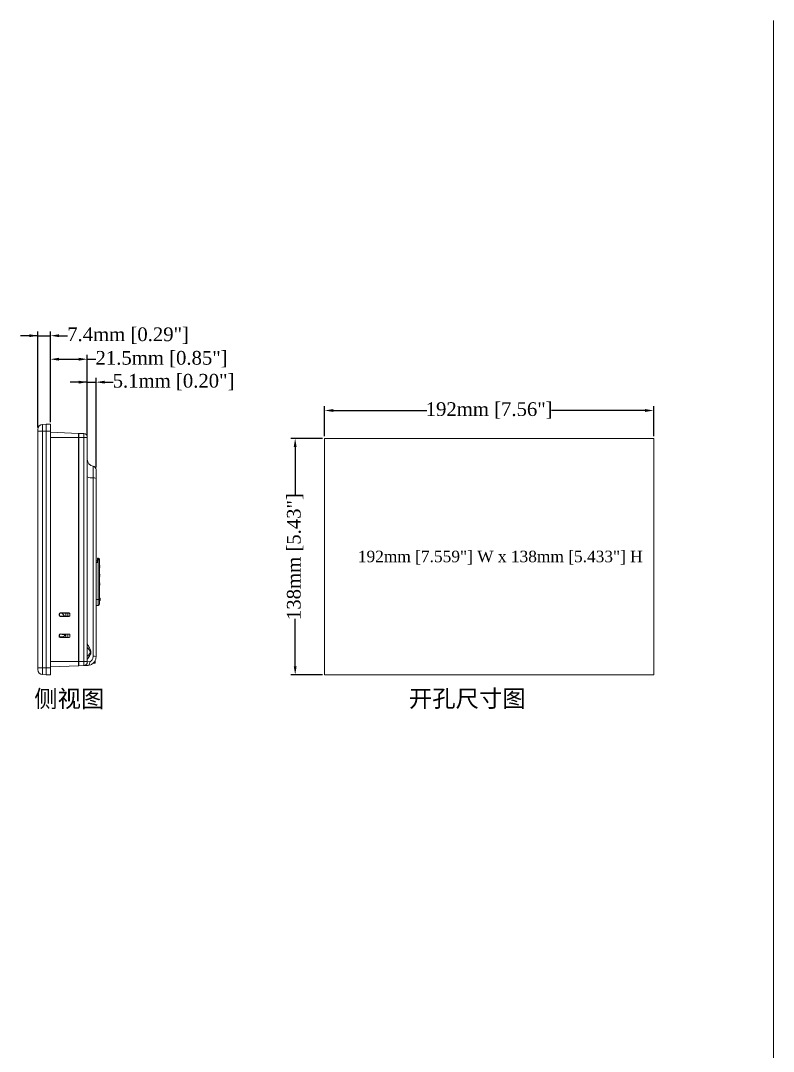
# Model space of a CAD drawing. Header units: millimetres. Extents: x 76 to 1788, y -159 to 878.
# Drawn here: x 1349 to 1788, y 276 to 878 of the extents above; entities that cross this region are included whole.
import ezdxf

# ---------------------------------------------------------------- set-up
doc = ezdxf.new("R2010")
doc.units = ezdxf.units.MM
doc.header["$LTSCALE"] = 2
doc.layers.add('DIM', color=7, linetype='Continuous')
doc.styles.get("Standard").update_dxf_attribs({"font": 'TIMES.TTF'})
doc.dimstyles.new('ISO-25', dxfattribs={"dimscale": 2, "dimtxt": 4, "dimasz": 2.5, "dimexe": 1.25, "dimexo": 0.625, "dimtad": 0, "dimdsep": 46, "dimtxsty": 'Standard', "dimcen": 2.5, "dimadec": 0, "dimazin": 0, "dimtfac": 1, "dimtmove": 0, "dimatfit": 3, "dimfxl": 0, "dimarcsym": 0})

# ---------------------------------------------------------------- blocks, each defined once
blk = doc.blocks.new('*D114')
at = {"layer": 'Defpoints', "color": 0}
for p in [(1392.61, 666.61), (1387.51, 634.28), (1392.61, 615.59)]:
    blk.add_point(p, dxfattribs=at)
at = {"layer": 'DIM', "color": 0, "lineweight": -2}
for p, q in [((1387.51, 635.53), (1387.51, 669.11)), ((1392.61, 616.84), (1392.61, 669.11)), ((1387.51, 666.61), (1377.51, 666.61)), ((1387.51, 666.61), (1392.61, 666.61)), ((1397.61, 666.61), (1402.61, 666.61))]:
    blk.add_line(p, q, dxfattribs=at)
at = {"layer": 'DIM', "color": 0}
for points in [[(1382.51, 665.78), (1382.51, 667.44), (1387.51, 666.61)], [(1397.61, 667.44), (1397.61, 665.78), (1392.61, 666.61)]]:
    blk.add_solid(points, dxfattribs=at)
at = {"layer": 'DIM', "color": 0, "lineweight": 0, "insert": (1437.85, 666.61), "char_height": 8, "attachment_point": 5}
blk.add_mtext('5.1mm [0.20"]', dxfattribs=at)
blk = doc.blocks.new('*D113')
at = {"layer": 'Defpoints', "color": 0}
for p in [(1387.51, 680), (1366.01, 642.08), (1387.51, 634.28)]:
    blk.add_point(p, dxfattribs=at)
at = {"layer": 'DIM', "color": 0, "lineweight": -2}
for p, q in [((1366.01, 643.33), (1366.01, 682.5)), ((1371.01, 680), (1382.51, 680)), ((1387.51, 635.53), (1387.51, 682.5)), ((1387.51, 680), (1392.51, 680))]:
    blk.add_line(p, q, dxfattribs=at)
at = {"layer": 'DIM', "color": 0}
for points in [[(1371.01, 680.83), (1371.01, 679.17), (1366.01, 680)], [(1382.51, 679.17), (1382.51, 680.83), (1387.51, 680)]]:
    blk.add_solid(points, dxfattribs=at)
at = {"layer": 'DIM', "color": 0, "lineweight": 0, "insert": (1430.86, 680), "char_height": 8, "attachment_point": 5}
blk.add_mtext('21.5mm [0.85"]', dxfattribs=at)
blk = doc.blocks.new('*D112')
at = {"layer": 'Defpoints', "color": 0}
for p in [(1366.01, 693.73), (1358.61, 638.96), (1366.01, 642.08)]:
    blk.add_point(p, dxfattribs=at)
at = {"layer": 'DIM', "color": 0, "lineweight": -2}
for p, q in [((1358.61, 693.73), (1348.61, 693.73)), ((1358.61, 640.21), (1358.61, 696.23)), ((1358.61, 693.73), (1366.01, 693.73)), ((1366.01, 643.33), (1366.01, 696.23)), ((1371.01, 693.73), (1376.01, 693.73))]:
    blk.add_line(p, q, dxfattribs=at)
at = {"layer": 'DIM', "color": 0}
for points in [[(1353.61, 692.89), (1353.61, 694.56), (1358.61, 693.73)], [(1371.01, 694.56), (1371.01, 692.89), (1366.01, 693.73)]]:
    blk.add_solid(points, dxfattribs=at)
at = {"layer": 'DIM', "color": 0, "lineweight": 0, "insert": (1411.31, 693.73), "char_height": 8, "attachment_point": 5}
blk.add_mtext('7.4mm [0.29"]', dxfattribs=at)
blk = doc.blocks.new('*D111')
at = {"layer": 'Defpoints', "color": 0}
for p in [(1718.01, 650.06), (1526.01, 633.78), (1718.01, 633.78)]:
    blk.add_point(p, dxfattribs=at)
at = {"layer": 'DIM', "color": 0, "lineweight": -2}
for p, q in [((1526.01, 635.03), (1526.01, 652.56)), ((1531.01, 650.06), (1585.71, 650.06)), ((1713.01, 650.06), (1658.32, 650.06)), ((1718.01, 635.03), (1718.01, 652.56))]:
    blk.add_line(p, q, dxfattribs=at)
at = {"layer": 'DIM', "color": 0}
for points in [[(1531.01, 650.89), (1531.01, 649.23), (1526.01, 650.06)], [(1713.01, 649.23), (1713.01, 650.89), (1718.01, 650.06)]]:
    blk.add_solid(points, dxfattribs=at)
at = {"layer": 'DIM', "color": 0, "lineweight": 0, "insert": (1622.01, 650.06), "char_height": 8, "attachment_point": 5}
blk.add_mtext('192mm [7.56"]', dxfattribs=at)
blk = doc.blocks.new('*D110')
at = {"layer": 'Defpoints', "color": 0}
for p in [(1526.01, 633.78), (1508.82, 495.78), (1526.01, 495.78)]:
    blk.add_point(p, dxfattribs=at)
at = {"layer": 'DIM', "color": 0, "lineweight": -2}
for p, q in [((1524.76, 633.78), (1506.32, 633.78)), ((1508.82, 628.78), (1508.82, 601.08)), ((1508.82, 500.78), (1508.82, 528.47)), ((1524.76, 495.78), (1506.32, 495.78))]:
    blk.add_line(p, q, dxfattribs=at)
at = {"layer": 'DIM', "color": 0}
for points in [[(1509.66, 628.78), (1507.99, 628.78), (1508.82, 633.78)], [(1507.99, 500.78), (1509.66, 500.78), (1508.82, 495.78)]]:
    blk.add_solid(points, dxfattribs=at)
at = {"layer": 'DIM', "color": 0, "lineweight": 0, "insert": (1508.82, 564.78), "char_height": 8, "attachment_point": 5, "rotation": 90}
blk.add_mtext('138mm [5.43"]', dxfattribs=at)

msp = doc.modelspace()

# ---------------------------------------------------------------- linework, layer by layer
at = {"lineweight": 0}
for p, q in [((1787.857, 877.633), (1787.857, -159.158)), ((1358.613, 637.965), (1358.613, 638.964)), ((1358.613, 637.965), (1361.456, 637.965)), ((1358.613, 499.893), (1358.613, 637.965)), ((1361.456, 641.96), (1363.613, 642.073)), ((1363.613, 638.078), (1361.456, 637.965)), ((1361.456, 637.965), (1361.456, 499.893)), ((1363.613, 638.078), (1363.613, 642.078)), ((1363.613, 642.078), (1366.013, 642.078)), ((1363.613, 499.778), (1363.613, 638.078)), ((1363.613, 638.078), (1366.013, 638.078)), ((1366.013, 642.078), (1366.013, 638.078)), ((1366.013, 638.078), (1366.013, 499.778)), ((1366.013, 637.343), (1382.313, 636.739)), ((1382.313, 634.279), (1366.013, 634.279)), ((1382.313, 636.739), (1382.313, 634.279)), ((1382.613, 636.428), (1382.313, 636.439)), ((1382.313, 634.279), (1382.313, 503.579)), ((1382.613, 634.279), (1382.313, 634.279)), ((1382.613, 636.728), (1385.583, 636.625)), ((1382.613, 636.728), (1382.613, 634.279)), ((1382.613, 634.279), (1382.613, 503.579)), ((1385.583, 634.279), (1382.613, 634.279)), ((1385.583, 634.279), (1385.583, 636.625)), ((1385.583, 503.579), (1385.583, 634.279)), ((1387.513, 634.279), (1385.583, 634.279)), ((1387.513, 634.626), (1387.513, 634.279)), ((1387.513, 634.279), (1387.513, 503.579)), ((1390.913, 506.616), (1390.913, 610.781)), ((1392.613, 610.473), (1392.613, 506.307)), ((1392.613, 562.329), (1393.513, 562.329)), ((1393.513, 561.329), (1392.613, 561.329)), ((1393.513, 563.829), (1393.813, 563.829)), ((1393.513, 562.829), (1393.813, 562.829)), ((1393.513, 561.329), (1393.513, 562.829)), ((1393.813, 563.829), (1393.813, 562.829)), ((1393.813, 539.829), (1393.813, 562.829)), ((1394.613, 562.829), (1393.813, 562.829)), ((1394.613, 539.829), (1394.613, 562.829)), ((1392.613, 539.829), (1393.813, 539.829)), ((1392.613, 536.329), (1393.813, 536.329)), ((1393.813, 539.829), (1394.613, 539.829)), ((1393.813, 536.329), (1393.813, 539.829)), ((1371.125, 531.417), (1371.125, 530.341)), ((1371.23, 531.313), (1371.125, 531.417)), ((1371.125, 530.341), (1371.23, 530.445)), ((1371.23, 530.445), (1371.23, 531.313)), ((1376.894, 531.91), (1371.626, 531.916)), ((1371.626, 531.916), (1371.729, 531.813)), ((1371.729, 529.945), (1371.626, 529.842)), ((1371.626, 529.842), (1376.894, 529.848)), ((1371.729, 531.813), (1376.8, 531.816)), ((1376.8, 529.942), (1371.729, 529.945)), ((1374.128, 529.944), (1372.89, 531.813)), ((1374.953, 531.815), (1374.953, 529.943)), ((1376.153, 531.815), (1376.153, 529.943)), ((1376.8, 531.816), (1376.894, 531.91)), ((1376.894, 529.848), (1376.8, 529.942)), ((1377.393, 531.409), (1377.3, 531.316)), ((1377.3, 531.316), (1377.3, 530.442)), ((1377.3, 530.442), (1377.393, 530.349)), ((1377.393, 530.349), (1377.393, 531.409)), ((1371.125, 519.117), (1371.125, 518.041)), ((1371.23, 519.013), (1371.125, 519.117)), ((1371.125, 518.041), (1371.23, 518.145)), ((1371.23, 518.145), (1371.23, 519.013)), ((1373.388, 518.019), (1371.272, 517.945)), ((1376.894, 519.61), (1371.626, 519.616)), ((1371.626, 519.616), (1371.729, 519.513)), ((1371.729, 517.645), (1371.626, 517.542)), ((1371.626, 517.542), (1376.894, 517.548)), ((1371.729, 519.513), (1376.8, 519.516)), ((1376.8, 517.642), (1371.729, 517.645)), ((1373.153, 519.329), (1373.153, 519.513)), ((1373.153, 519.329), (1374.953, 519.329)), ((1373.153, 517.645), (1373.153, 518.011)), ((1374.953, 518.462), (1374.184, 518.462)), ((1374.353, 519.329), (1374.353, 519.018)), ((1374.953, 519.515), (1374.953, 517.643)), ((1376.153, 519.515), (1376.153, 517.643)), ((1376.8, 519.516), (1376.894, 519.61)), ((1376.894, 517.548), (1376.8, 517.642)), ((1377.393, 519.109), (1377.3, 519.016)), ((1377.3, 519.016), (1377.3, 518.142)), ((1377.3, 518.142), (1377.393, 518.049)), ((1377.393, 518.049), (1377.393, 519.109)), ((1358.613, 499.893), (1361.456, 499.893)), ((1358.613, 498.894), (1358.613, 499.893)), ((1361.456, 499.893), (1363.613, 499.78)), ((1363.613, 499.778), (1366.013, 499.778)), ((1363.613, 495.778), (1363.613, 499.778)), ((1366.013, 503.579), (1382.313, 503.579)), ((1382.313, 501.119), (1366.013, 500.515)), ((1366.013, 499.778), (1366.013, 495.778)), ((1382.313, 503.579), (1382.313, 501.119)), ((1382.613, 503.579), (1382.313, 503.579)), ((1382.613, 501.43), (1382.313, 501.419)), ((1382.613, 503.579), (1382.613, 501.13)), ((1382.613, 503.579), (1385.583, 503.579)), ((1385.583, 501.234), (1382.613, 501.13)), ((1385.583, 501.234), (1385.583, 503.579)), ((1387.513, 503.579), (1385.583, 503.579)), ((1387.513, 503.579), (1387.513, 503.232)), ((1390.945, 502.579), (1392.188, 502.579)), ((1392.188, 504.29), (1392.188, 502.579)), ((1363.613, 495.785), (1361.456, 495.898)), ((1363.613, 495.778), (1366.013, 495.778))]:
    msp.add_line(p, q, dxfattribs=at)
msp.add_lwpolyline([(1526.013, 633.778), (1718.013, 633.778), (1718.013, 495.778), (1526.013, 495.778)], close=True, dxfattribs=at)
at = {"lineweight": 0, "flags": 128}
for points in [[(1394.548, 563.346), (1394.478, 563.473), (1394.379, 563.595)], [(1382.613, 501.13), (1382.595, 501.129), (1382.54, 501.127), (1382.452, 501.124), (1382.332, 501.12), (1382.313, 501.119)], [(1387.788, 501.311), (1387.028, 501.284), (1386.411, 501.262), (1385.956, 501.247), (1385.677, 501.237), (1385.583, 501.234)], [(1387.788, 501.311), (1388.051, 501.363), (1388.3, 501.5), (1388.523, 501.716), (1388.712, 502.001), (1388.858, 502.342), (1388.954, 502.726), (1388.996, 503.135), (1388.983, 503.551)]]:
    msp.add_lwpolyline(points, dxfattribs=at)
at = {"lineweight": 0}
for centre, radius, start, end in [((1361.613, 638.964), 3, 93, 180), ((1385.513, 634.626), 2, 0, 88), ((1391.513, 621.52), 4, 180, 261.373073), ((1390.613, 615.588), 2, 0, 81.373073), ((1390.178, 616.408), 5.674, 241.985071, 277.439501), ((1391.28, 607.968), 2.837, 61.9852, 97.439117), ((1393.813, 563.029), 0.8, 44.99993, 90), ((1394.313, 559.009), 0.6, 0, 59.996713), ((1394.313, 558.649), 0.6, 299.986232, 0), ((1394.313, 554.009), 0.6, 0, 59.996713), ((1394.313, 553.649), 0.6, 299.986232, 0), ((1394.313, 549.009), 0.6, 0, 59.996713), ((1394.313, 548.649), 0.6, 299.986232, 0), ((1393.813, 537.129), 0.8, 270, 0), ((1394.913, 540.988), 0.3, 180, 231.936508), ((1394.113, 539.963), 1, 0, 51.976532), ((1394.113, 539.695), 1, 308.0114, 0), ((1373.153, 519.829), 0.5, 219.173135, 270), ((1373.353, 519.018), 1, 272, 0), ((1391.28, 503.803), 2.837, 61.985685, 97.438875), ((1385.513, 503.232), 2, 272, 0), ((1361.613, 498.894), 3, 180, 267)]:
    msp.add_arc(centre, radius, start, end, dxfattribs=at)
for centre, major_axis, ratio, start_param, end_param in [((1361.613, 637.963), (-0.157, 3.997), 0.0391916, 0.0005143, 1.5685715), ((1371.626, 531.416), (0.426, -0.264), 0.9972776, 2.1246139, 3.6941922), ((1371.626, 530.342), (0.426, 0.264), 0.9972776, 2.5889931, 4.1585714), ((1371.73, 531.312), (-0.191, 0.462), 0.9991394, 5.8913997, 7.4609781), ((1371.73, 530.446), (0.191, 0.462), 0.9991394, 1.9637999, 3.5333783), ((1376.8, 531.315), (0.406, 0.293), 0.9980752, 5.6594542, 7.2290325), ((1376.8, 530.443), (0.406, -0.293), 0.9980752, 5.3373381, 6.9069164), ((1376.894, 531.409), (0, 0.5), 0.9987828, 4.712389, 6.2819673), ((1376.894, 530.349), (0, 0.5), 0.9987828, 3.1428106, 4.712389), ((1371.626, 519.116), (0.426, -0.264), 0.9972776, 2.1246139, 3.6941922), ((1371.626, 518.042), (0.426, 0.264), 0.9972776, 2.5889931, 4.1585714), ((1371.73, 519.012), (-0.191, 0.462), 0.9991394, 5.8913997, 7.4609781), ((1371.73, 518.146), (0.191, 0.462), 0.9991394, 1.9637999, 3.5333783), ((1376.8, 519.015), (0.406, 0.293), 0.9980752, 5.6594542, 7.2290325), ((1376.8, 518.143), (0.406, -0.293), 0.9980752, 5.3373381, 6.9069164), ((1376.894, 519.109), (0, 0.5), 0.9987828, 4.712389, 6.2819673), ((1376.894, 518.049), (0, 0.5), 0.9987828, 3.1428106, 4.712389), ((1361.613, 499.895), (0.157, 3.997), 0.0391916, 1.5730211, 3.1410784), ((1391.513, 503.442), (4, 0.211), 0.0778098, 2.2515372, 3.137492)]:
    msp.add_ellipse(centre, major_axis=major_axis, ratio=ratio, start_param=start_param, end_param=end_param, dxfattribs=at)
for points, knots in [([(1390.913, 610.781), (1390.913, 610.868), (1390.913, 611.84), (1390.913, 613.644), (1390.913, 615.495), (1390.913, 616.835), (1390.913, 617.482), (1390.913, 617.545), (1390.913, 617.565)], [0, 0, 0, 0, 0.0231392, 0.2613453, 0.4996339, 0.6487384, 0.8875231, 1, 1, 1, 1]), ([(1392.613, 615.588), (1392.613, 615.572), (1392.613, 615.525), (1392.613, 615.038), (1392.613, 614.026), (1392.613, 612.586), (1392.613, 611.198), (1392.613, 610.473)], [0, 0, 0, 0, 0.112551, 0.3514189, 0.5005459, 0.7388784, 1, 1, 1, 1]), ([(1393.513, 562.829), (1393.513, 562.96), (1393.513, 563.222), (1393.513, 563.553), (1393.513, 563.784), (1393.513, 563.814), (1393.513, 563.829)], [0, 0, 0, 0, 0.24999983, 0.5000007, 0.74999941, 1, 1, 1, 1]), ([(1394.379, 563.595), (1394.414, 563.556), (1394.484, 563.477), (1394.556, 563.337), (1394.604, 563.186), (1394.61, 563.081), (1394.613, 563.029)], [0, 0, 0, 0, 0.2499992, 0.4999998, 0.7499992, 1, 1, 1, 1]), ([(1394.613, 562.829), (1394.613, 562.856), (1394.613, 562.908), (1394.613, 562.973), (1394.613, 563.02), (1394.613, 563.026), (1394.613, 563.029)], [0, 0, 0, 0, 0.252957, 0.4998773, 0.7453453, 1, 1, 1, 1]), ([(1394.613, 537.129), (1394.613, 537.17), (1394.613, 537.251), (1394.613, 537.875), (1394.613, 538.768), (1394.613, 539.475), (1394.613, 539.829)], [0, 0, 0, 0, 0.2499973, 0.4999962, 0.7499972, 1, 1, 1, 1]), ([(1394.729, 539.829), (1394.729, 539.708), (1394.729, 539.466), (1394.729, 539.162), (1394.729, 538.948), (1394.729, 538.921), (1394.729, 538.907)], [0, 0, 0, 0, 0.2499989, 0.4999993, 0.7499986, 1, 1, 1, 1]), ([(1395.113, 539.829), (1395.113, 539.847), (1395.113, 539.882), (1395.113, 539.919), (1395.113, 539.941), (1395.113, 539.958), (1395.113, 539.964), (1395.113, 539.962), (1395.113, 539.952), (1395.113, 539.926), (1395.113, 539.882), (1395.113, 539.847), (1395.113, 539.829)], [0, 0, 0, 0, 0.1263149, 0.2493296, 0.3121616, 0.3732403, 0.4998718, 0.5629318, 0.6240854, 0.7504245, 0.8720002, 1, 1, 1, 1]), ([(1387.513, 514.018), (1387.516, 513.993), (1387.526, 513.888), (1387.698, 513.487), (1388.167, 512.633), (1388.818, 511.495), (1389.386, 510.356), (1389.657, 509.333), (1389.629, 508.501), (1389.303, 507.481), (1388.667, 506.429), (1388.013, 505.555), (1387.627, 505.119), (1387.519, 505.042), (1387.514, 505.07), (1387.513, 505.075)], [0, 0, 0, 0, 0.0226038, 0.0966433, 0.1891525, 0.3035173, 0.41173, 0.4752855, 0.537599, 0.5975993, 0.7251783, 0.8433358, 0.922769, 0.9872163, 1, 1, 1, 1]), ([(1387.513, 506.673), (1387.663, 506.79), (1388.098, 507.129), (1388.76, 507.798), (1389.157, 508.55), (1389.214, 508.989), (1389.162, 509.437), (1388.866, 510.125), (1388.209, 510.943), (1387.736, 511.48), (1387.513, 511.732)], [0, 0, 0, 0, 0.1189532, 0.3456401, 0.4432893, 0.5103797, 0.5395966, 0.6415666, 0.8315003, 1, 1, 1, 1]), ([(1392.613, 506.307), (1392.606, 506.106), (1392.577, 505.341), (1392.172, 504.03), (1391.119, 502.596), (1389.559, 501.552), (1388.383, 501.392), (1387.788, 501.311)], [0, 0, 0, 0, 0.0771171, 0.2921717, 0.512517, 0.7532181, 1, 1, 1, 1]), ([(1388.983, 503.551), (1389.002, 503.554), (1389.225, 503.582), (1389.473, 503.678), (1389.912, 503.967), (1390.344, 504.418), (1390.746, 505.283), (1390.899, 506.042), (1390.91, 506.495), (1390.913, 506.616)], [0, 0, 0, 0, 0.0181542, 0.2091276, 0.2173529, 0.4428699, 0.6720118, 0.9122829, 1, 1, 1, 1])]:
    msp.add_open_spline(points, degree=3, knots=knots, dxfattribs=at)

# ---------------------------------------------------------------- texts
for s, insert, char_height, attachment_point in [('{\\fTimes New Roman|b0|i0|c0|p18;192mm [7.559"] W x 138mm [5.433"] H}', (1545.398, 564.191), 6.7, 4), ('侧视图}', (1377.023, 481.279), 10, 5), (' 开孔尺寸图}', (1607.35, 481.419), 10, 5)]:
    msp.add_mtext(s, dxfattribs=dict(at, insert=insert, char_height=char_height, attachment_point=attachment_point))

# ---------------------------------------------------------------- dimensions: what is measured, and where the dimension line sits
at = {"layer": 'DIM', "lineweight": 0}
for base, p1, p2, picture, middle in [((1366.013, 693.725), (1358.613, 638.964), (1366.013, 642.078), '*D112', (1411.313, 693.725)), ((1387.513, 680), (1366.013, 642.078), (1387.513, 634.279), '*D113', (1430.86, 680)), ((1392.613, 666.609), (1387.513, 634.279), (1392.613, 615.588), '*D114', (1437.849, 666.609)), ((1718.013, 650.06), (1526.013, 633.778), (1718.013, 633.778), '*D111', (1622.013, 650.06))]:
    dim = msp.add_linear_dim(base=base, p1=p1, p2=p2, dimstyle='ISO-25', override={"dimpost": 'mm'}, dxfattribs=at)
    dim.commit()
    dim.dimension.update_dxf_attribs({"geometry": picture, "text_midpoint": middle})
dim = msp.add_linear_dim(base=(1508.824, 495.778), p1=(1526.013, 633.778), p2=(1526.013, 495.778), angle=90, dimstyle='ISO-25', override={"dimpost": 'mm'}, dxfattribs=at)
dim.commit()
dim.dimension.update_dxf_attribs({"geometry": '*D110', "text_midpoint": (1508.824, 564.778)})

doc.saveas('drawing.dxf')
